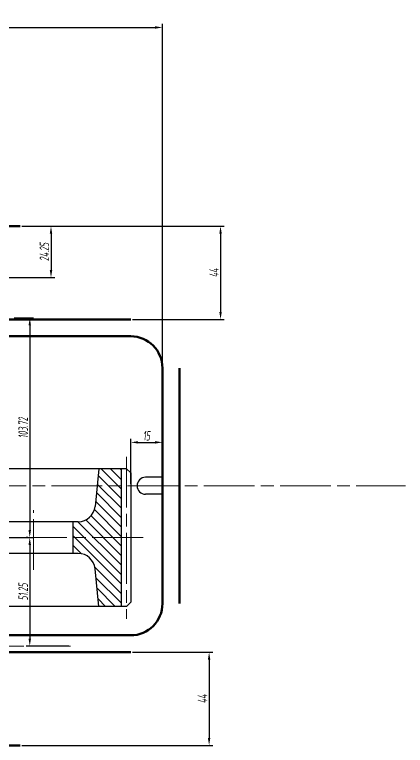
# Model space of a CAD drawing. Extents: x -500 to 7960, y -6170 to 1582.
# Drawn here: x 4971 to 5155.7, y 528.9 to 874.1 of the extents above; entities that cross this region are included whole.
import ezdxf

# ---------------------------------------------------------------- set-up
doc = ezdxf.new("R2010")
doc.units = 0
doc.linetypes.add('ACAD_ISO02W100', pattern=[15, 12, -3])
doc.linetypes.add('ACAD_ISO08W100', pattern=[36, 24, -3, 6, -3])
doc.layers.get('Defpoints').update_dxf_attribs({"linetype": 'CONTINUOUS'})
for name, color, linetype, lineweight in [('zhongxin', 1, 'ACAD_ISO08W100', 9), ('加粗实线受力图', 7, 'CONTINUOUS', 50), ('标注', 5, 'CONTINUOUS', 9), ('粗实线', 7, 'CONTINUOUS', 25), ('细实线 波浪线', 3, 'CONTINUOUS', 9), ('虚线', 2, 'ACAD_ISO02W100', 9)]:
    doc.layers.add(name, color=color, linetype=linetype, lineweight=lineweight)
doc.styles.get("Standard").update_dxf_attribs({"font": 'gbenor.shx', "width": 0.7, "oblique": 7, "height": 10, "bigfont": 'gbcbig.shx'})
doc.dimstyles.new('GB-35', dxfattribs={"dimtxt": 4.5, "dimasz": 3.5, "dimexe": 1.75, "dimexo": 0.875, "dimgap": 0.875, "dimtad": 1, "dimdsep": 46, "dimtxsty": 'Standard', "dimcen": 3.5, "dimadec": 0, "dimazin": 0, "dimtfac": 0.7, "dimtmove": 0, "dimatfit": 3, "dimfxl": 1, "dimtzin": 0, "dimarcsym": 0})

# ---------------------------------------------------------------- blocks, each defined once
blk = doc.blocks.new('*D169')
at = {"layer": 'Defpoints', "color": 0, "transparency": 16777216}
for p in [(4969.96, 730.82), (4931.82, 627.1), (4978.19, 627.1)]:
    blk.add_point(p, dxfattribs=at)
at = {"layer": '标注', "color": 0, "lineweight": -2, "transparency": 16777216}
for p, q in [((4970.84, 730.82), (4979.94, 730.82)), ((4978.19, 727.32), (4978.19, 630.6)), ((4932.69, 627.1), (4979.94, 627.1))]:
    blk.add_line(p, q, dxfattribs=at)
at = {"layer": '标注', "color": 0, "transparency": 16777216}
for points in [[(4977.61, 727.32), (4978.77, 727.32), (4978.19, 730.82)], [(4977.61, 630.6), (4978.77, 630.6), (4978.19, 627.1)]]:
    blk.add_solid(points, dxfattribs=at)
at = {"layer": '标注', "color": 0, "transparency": 16777216, "insert": (4975.07, 678.96), "char_height": 4.5, "attachment_point": 5, "rotation": 90}
blk.add_mtext('103.72', dxfattribs=at)
blk = doc.blocks.new('*D170')
at = {"layer": 'Defpoints', "color": 0, "transparency": 16777216}
for p in [(4978.19, 627.1), (4978.19, 575.85), (4997.52, 575.85)]:
    blk.add_point(p, dxfattribs=at)
at = {"layer": '标注', "color": 0, "lineweight": -2, "transparency": 16777216}
for p, q in [((4977.32, 627.1), (4976.44, 627.1)), ((4978.19, 623.6), (4978.19, 579.35)), ((4996.64, 575.85), (4976.44, 575.85))]:
    blk.add_line(p, q, dxfattribs=at)
at = {"layer": '标注', "color": 0, "transparency": 16777216}
for points in [[(4977.61, 623.6), (4978.77, 623.6), (4978.19, 627.1)], [(4977.61, 579.35), (4978.77, 579.35), (4978.19, 575.85)]]:
    blk.add_solid(points, dxfattribs=at)
at = {"layer": '标注', "color": 0, "transparency": 16777216, "insert": (4975.07, 601.47), "char_height": 4.5, "attachment_point": 5, "rotation": 90}
blk.add_mtext('51.25', dxfattribs=at)
blk = doc.blocks.new('*D135')
at = {"layer": 'Defpoints', "color": 0, "transparency": 16777216}
for p in [(4973.6, 774.18), (5025.9, 730.18), (5068.33, 730.18)]:
    blk.add_point(p, dxfattribs=at)
at = {"layer": '标注', "color": 0, "lineweight": -2, "transparency": 16777216}
for p, q in [((4974.47, 774.18), (5070.08, 774.18)), ((5068.33, 770.68), (5068.33, 733.68)), ((5026.78, 730.18), (5070.08, 730.18))]:
    blk.add_line(p, q, dxfattribs=at)
at = {"layer": '标注', "color": 0, "transparency": 16777216}
for points in [[(5067.75, 770.68), (5068.92, 770.68), (5068.33, 774.18)], [(5067.75, 733.68), (5068.92, 733.68), (5068.33, 730.18)]]:
    blk.add_solid(points, dxfattribs=at)
at = {"layer": '标注', "color": 0, "transparency": 16777216, "insert": (5065.21, 752.18), "char_height": 4.5, "attachment_point": 5, "rotation": 90}
blk.add_mtext('44', dxfattribs=at)
blk = doc.blocks.new('*D148')
at = {"layer": 'Defpoints', "color": 0, "transparency": 16777216}
for p in [(5040.9, 672.06), (5025.9, 651.55), (5040.9, 644.04)]:
    blk.add_point(p, dxfattribs=at)
at = {"layer": '标注', "color": 0, "lineweight": -2, "transparency": 16777216}
for p, q in [((5025.9, 652.42), (5025.9, 673.81)), ((5040.9, 644.92), (5040.9, 673.81)), ((5029.4, 672.06), (5037.4, 672.06))]:
    blk.add_line(p, q, dxfattribs=at)
at = {"layer": '标注', "color": 0, "transparency": 16777216}
for points in [[(5029.4, 672.65), (5029.4, 671.48), (5025.9, 672.06)], [(5037.4, 672.65), (5037.4, 671.48), (5040.9, 672.06)]]:
    blk.add_solid(points, dxfattribs=at)
at = {"layer": '标注', "color": 0, "transparency": 16777216, "insert": (5033.4, 675.19), "char_height": 4.5, "attachment_point": 5}
blk.add_mtext('15', dxfattribs=at)
blk = doc.blocks.new('*D149')
at = {"layer": 'Defpoints', "color": 0, "transparency": 16777216}
for p in [(5040.9, 868.07), (4639.53, 707.18), (5040.9, 707.18)]:
    blk.add_point(p, dxfattribs=at)
at = {"layer": '标注', "color": 0, "lineweight": -2, "transparency": 16777216}
for p, q in [((4639.53, 708.05), (4639.53, 869.82)), ((4643.03, 868.07), (5037.4, 868.07)), ((5040.9, 708.05), (5040.9, 869.82))]:
    blk.add_line(p, q, dxfattribs=at)
at = {"layer": '标注', "color": 0, "transparency": 16777216}
for points in [[(4643.03, 868.65), (4643.03, 867.48), (4639.53, 868.07)], [(5037.4, 868.65), (5037.4, 867.48), (5040.9, 868.07)]]:
    blk.add_solid(points, dxfattribs=at)
at = {"layer": '标注', "color": 0, "transparency": 16777216, "insert": (4840.21, 871.19), "char_height": 4.5, "attachment_point": 5}
blk.add_mtext('401.37', dxfattribs=at)
blk = doc.blocks.new('*D153')
at = {"layer": 'Defpoints', "color": 0, "transparency": 16777216}
for p in [(5025.9, 572.91), (4973.6, 528.91), (5062.93, 528.91)]:
    blk.add_point(p, dxfattribs=at)
at = {"layer": '标注', "color": 0, "lineweight": -2, "transparency": 16777216}
for p, q in [((5026.78, 572.91), (5064.68, 572.91)), ((5062.93, 569.41), (5062.93, 532.41)), ((4974.47, 528.91), (5064.68, 528.91))]:
    blk.add_line(p, q, dxfattribs=at)
at = {"layer": '标注', "color": 0, "transparency": 16777216}
for points in [[(5062.34, 569.41), (5063.51, 569.41), (5062.93, 572.91)], [(5062.34, 532.41), (5063.51, 532.41), (5062.93, 528.91)]]:
    blk.add_solid(points, dxfattribs=at)
at = {"layer": '标注', "color": 0, "transparency": 16777216, "insert": (5059.8, 550.91), "char_height": 4.5, "attachment_point": 5, "rotation": 90}
blk.add_mtext('44', dxfattribs=at)
blk = doc.blocks.new('*D152')
at = {"layer": 'Defpoints', "color": 0, "transparency": 16777216}
for p in [(4973.6, 774.18), (4952.82, 749.93), (4988.23, 749.93)]:
    blk.add_point(p, dxfattribs=at)
at = {"layer": '标注', "color": 0, "lineweight": -2, "transparency": 16777216}
for p, q in [((4974.47, 774.18), (4989.98, 774.18)), ((4988.23, 770.68), (4988.23, 753.43)), ((4953.69, 749.93), (4989.98, 749.93))]:
    blk.add_line(p, q, dxfattribs=at)
at = {"layer": '标注', "color": 0, "transparency": 16777216}
for points in [[(4987.65, 770.68), (4988.81, 770.68), (4988.23, 774.18)], [(4987.65, 753.43), (4988.81, 753.43), (4988.23, 749.93)]]:
    blk.add_solid(points, dxfattribs=at)
at = {"layer": '标注', "color": 0, "transparency": 16777216, "insert": (4985.1, 762.05), "char_height": 4.5, "attachment_point": 5, "rotation": 90}
blk.add_mtext('24.25', dxfattribs=at)

msp = doc.modelspace()

# ---------------------------------------------------------------- hatches: boundary and pattern name
at = {"layer": '细实线 波浪线'}
h = msp.add_hatch(dxfattribs=at)
h.set_pattern_fill('ANSI31', color=256, angle=-90)
h.set_pattern_definition([(315, (4759.1227, 3678.256), (2.245064, 2.245064), [])])
h.paths.add_polyline_path([(5009.038, 612.394), (5010.818, 594.598), (5021.401, 594.598), (5021.401, 659.598), (5010.818, 659.598), (5009.038, 641.802, -0.3853136), (5001.078, 634.598), (4998.518, 634.598), (4998.518, 619.598), (5001.078, 619.598, -0.3853136)])
h.paths.add_polyline_path([(4931.901, 596.598), (4933.901, 594.598), (4949.218, 594.598), (4950.997, 612.394, -0.3853136), (4958.957, 619.598), (4961.518, 619.598), (4961.518, 634.598), (4958.957, 634.598, -0.3853136), (4950.997, 641.802), (4949.218, 659.598), (4933.901, 659.598), (4931.901, 657.598)])
h.paths.add_polyline_path([(4846.678, 634.598), (4844.118, 634.598), (4844.118, 619.598), (4846.678, 619.598, -0.3853136), (4854.638, 612.394), (4856.418, 594.598), (4871.901, 594.598), (4873.901, 596.598), (4873.901, 657.598), (4871.901, 659.598), (4856.418, 659.598), (4854.638, 641.802, -0.3853136)])
h.paths.add_polyline_path([(4804.557, 619.598), (4807.118, 619.598), (4807.118, 634.598), (4804.557, 634.598, -0.3853136), (4796.597, 641.802), (4794.818, 659.598), (4784.234, 659.598), (4784.234, 594.598), (4794.818, 594.598), (4796.597, 612.394, -0.3853136)])

# ---------------------------------------------------------------- linework, layer by layer
at = {"layer": 'zhongxin'}
for p, q in [((5023.901, 665.295), (5023.901, 588.755)), ((4376.437, 651.547), (5155.66, 651.547)), ((4980.018, 611.81), (4980.018, 640.056)), ((5031.735, 627.098), (4710.678, 627.098))]:
    msp.add_line(p, q, dxfattribs=at)
at = {"layer": '加粗实线受力图'}
for p, q in [((4832.096, 774.175), (4973.599, 774.175)), ((4958.632, 730.175), (5025.901, 730.175)), ((4956.824, 722.175), (5025.901, 722.175)), ((5040.901, 707.175), (5040.901, 595.91)), ((5048.901, 707.175), (5048.901, 595.91)), ((4948.203, 580.91), (5025.901, 580.91)), ((4949.536, 572.91), (5025.901, 572.91)), ((4832.096, 528.91), (4973.599, 528.91))]:
    msp.add_line(p, q, dxfattribs=at)
for centre, start, end in [((5025.901, 707.175), 0, 90), ((5025.901, 595.91), 270, 0)]:
    msp.add_arc(centre, 15, start, end, dxfattribs=at)
at = {"layer": '粗实线'}
for p, q in [((5023.901, 659.598), (4871.901, 659.598)), ((5010.818, 659.598), (5009.038, 641.802)), ((5021.401, 659.598), (5021.401, 594.598)), ((5023.901, 659.598), (5025.901, 657.598)), ((5025.901, 657.598), (5025.901, 596.598)), ((5040.901, 655.547), (5032.901, 655.547)), ((5040.901, 647.547), (5032.901, 647.547)), ((5001.078, 634.598), (4958.957, 634.598)), ((4998.518, 634.598), (4998.518, 619.598)), ((5001.078, 619.598), (4958.957, 619.598)), ((5010.818, 594.598), (5009.038, 612.394)), ((5023.901, 594.598), (4930.234, 594.598)), ((5025.901, 596.598), (5023.901, 594.598))]:
    msp.add_line(p, q, dxfattribs=at)
for centre, radius, start, end in [((5032.901, 651.547), 4, 90, 270), ((5001.078, 642.598), 8, 270, 354.28941), ((5001.078, 611.598), 8, 5.71059, 90)]:
    msp.add_arc(centre, radius, start, end, dxfattribs=at)
at = {"layer": '虚线'}
msp.add_line((4843.453, 575.848), (4997.517, 575.848), dxfattribs=at)

# ---------------------------------------------------------------- dimensions: what is measured, and where the dimension line sits
at = {"layer": '标注'}
for base, p1, p2, picture, middle in [((5040.901, 868.065), (4639.528, 707.175), (5040.901, 707.175), '*D149', (4840.214, 871.19)), ((5040.901, 672.062), (5025.901, 651.547), (5040.901, 644.043), '*D148', (5033.401, 675.187))]:
    dim = msp.add_linear_dim(base=base, p1=p1, p2=p2, dimstyle='GB-35', dxfattribs=at)
    dim.commit()
    dim.dimension.update_dxf_attribs({"geometry": picture, "text_midpoint": middle})
for base, p1, p2, picture, middle in [((4988.228, 749.925), (4973.599, 774.175), (4952.818, 749.925), '*D152', (4985.103, 762.05)), ((5068.334, 730.175), (4973.599, 774.175), (5025.901, 730.175), '*D135', (5065.209, 752.175)), ((4978.191, 627.098), (4969.962, 730.819), (4931.818, 627.098), '*D169', (4975.066, 678.959)), ((4978.191, 575.848), (4978.191, 627.098), (4997.517, 575.848), '*D170', (4975.066, 601.473)), ((5062.927, 528.91), (5025.901, 572.91), (4973.599, 528.91), '*D153', (5059.802, 550.91))]:
    dim = msp.add_linear_dim(base=base, p1=p1, p2=p2, angle=90, dimstyle='GB-35', dxfattribs=at)
    dim.commit()
    dim.dimension.update_dxf_attribs({"geometry": picture, "text_midpoint": middle})

doc.saveas('drawing.dxf')
